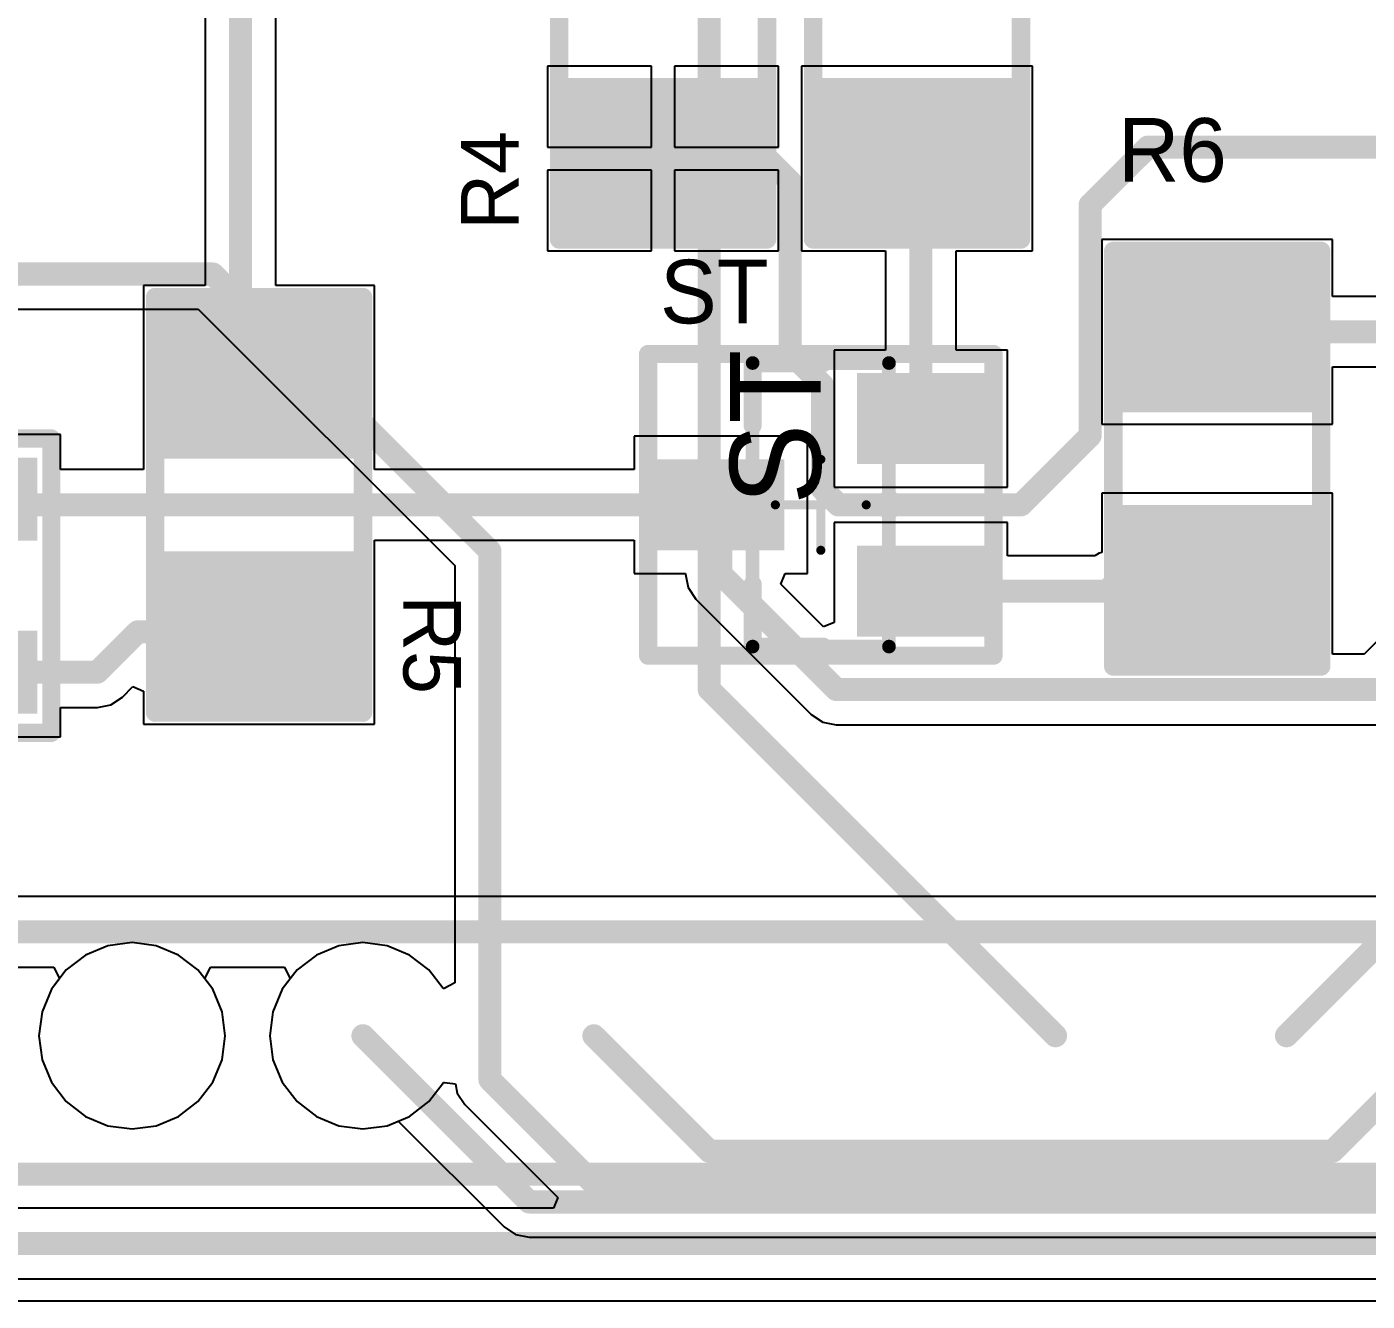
# Model space of a CAD drawing. Header units: millimetres. Extents: x 0 to 146, y 0 to 115.
# Drawn here: x 107.43 to 122.17, y 83.44 to 97.46 of the extents above; entities that cross this region are included whole.
import ezdxf

# ---------------------------------------------------------------- set-up
doc = ezdxf.new("R2010")
doc.units = ezdxf.units.MM
for name, color, linetype in [('BottomLayer', 5, 'Continuous'), ('BottomSolder', 6, 'Continuous'), ('Mechanical10', 56, 'Continuous'), ('Mechanical12', 56, 'Continuous'), ('Mechanical15', 56, 'Continuous'), ('MultiLayer', 9, 'Continuous'), ('PadHoleLayer', 156, 'Continuous'), ('TopLayer', 1, 'Continuous'), ('TopOverlay', 2, 'Continuous'), ('TopPaste', 8, 'Continuous'), ('TopSolder', 216, 'Continuous')]:
    doc.layers.add(name, color=color, linetype=linetype)

# ---------------------------------------------------------------- blocks, each defined once
blk = doc.blocks.new('VISHAY_SILICONIX_S_03946_MFG_1')
at = {"layer": 'TopLayer'}
for points in [[(-1.499, 1.41), (-0.229, 1.41), (-0.229, 0.495), (-1.499, 0.495)], [(0.254, 0.457), (1.524, 0.457), (1.524, -0.457), (0.254, -0.457)], [(-1.499, -0.495), (-0.229, -0.495), (-0.229, -1.41), (-1.499, -1.41)]]:
    blk.add_hatch(color=1, dxfattribs=at).paths.add_polyline_path(points)
at = {"layer": 'TopPaste'}
for points in [[(-1.499, 1.41), (-0.229, 1.41), (-0.229, 0.495), (-1.499, 0.495)], [(0.254, 0.457), (1.524, 0.457), (1.524, -0.457), (0.254, -0.457)], [(-1.499, -0.495), (-0.229, -0.495), (-0.229, -1.41), (-1.499, -1.41)]]:
    blk.add_hatch(color=8, dxfattribs=at).paths.add_polyline_path(points)
at = {"layer": 'TopSolder'}
for points in [[(-1.499, 1.41), (-0.229, 1.41), (-0.229, 0.495), (-1.499, 0.495)], [(0.254, 0.457), (1.524, 0.457), (1.524, -0.457), (0.254, -0.457)], [(-1.499, -0.495), (-0.229, -0.495), (-0.229, -1.41), (-1.499, -1.41)]]:
    blk.add_hatch(color=216, dxfattribs=at).paths.add_polyline_path(points)
at = {"layer": 'Mechanical10', "const_width": 0.2}
for points in [[(-1.651, 1.62), (-1.651, -1.62)], [(1.651, 1.62), (-1.651, 1.62)], [(1.651, 1.62), (1.651, -1.62)], [(1.651, -1.62), (-1.651, -1.62)]]:
    blk.add_lwpolyline(points, dxfattribs=at)
at = {"layer": 'Mechanical10', "const_width": 0.1}
for points in [[(-1.701, 1.62, 1), (-1.601, 1.62, 1)], [(-1.701, 1.62, 1), (-1.601, 1.62, 1)], [(1.601, 1.62, 1), (1.701, 1.62, 1)], [(1.601, 1.62, 1), (1.701, 1.62, 1)], [(-1.701, -1.62, 1), (-1.601, -1.62, 1)], [(-1.701, -1.62, 1), (-1.601, -1.62, 1)], [(1.601, -1.62, 1), (1.701, -1.62, 1)], [(1.601, -1.62, 1), (1.701, -1.62, 1)]]:
    blk.add_lwpolyline(points, format="xyb", close=True, dxfattribs=at)
at = {"layer": 'Mechanical12', "const_width": 0.2}
for points in [[(-0.7, 1.52), (-0.7, -1.52)], [(0.7, 1.52), (-0.7, 1.52)], [(0.7, 1.52), (0.7, -1.52)], [(0.7, -1.52), (-0.7, -1.52)]]:
    blk.add_lwpolyline(points, dxfattribs=at)
at = {"layer": 'Mechanical12', "const_width": 0.1}
for points in [[(-0.75, 1.52, 1), (-0.65, 1.52, 1)], [(-0.75, 1.52, 1), (-0.65, 1.52, 1)], [(0.65, 1.52, 1), (0.75, 1.52, 1)], [(0.65, 1.52, 1), (0.75, 1.52, 1)], [(-0.75, -1.52, 1), (-0.65, -1.52, 1)], [(-0.75, -1.52, 1), (-0.65, -1.52, 1)], [(0.65, -1.52, 1), (0.75, -1.52, 1)], [(0.65, -1.52, 1), (0.75, -1.52, 1)]]:
    blk.add_lwpolyline(points, format="xyb", close=True, dxfattribs=at)
at = {"layer": 'Mechanical15'}
for points, const_width in [([(-1.651, 1.62), (-1.651, -1.62)], 0.2), ([(1.651, 1.62), (-1.651, 1.62)], 0.2), ([(1.651, 1.62), (1.651, -1.62)], 0.2), ([(0, 0.5), (0, -0.5)], 0.1), ([(0.5, 0), (-0.5, 0)], 0.1), ([(1.651, -1.62), (-1.651, -1.62)], 0.2)]:
    blk.add_lwpolyline(points, dxfattribs=dict(at, const_width=const_width))
for points, const_width in [([(-1.701, 1.62, 1), (-1.601, 1.62, 1)], 0.1), ([(-1.701, 1.62, 1), (-1.601, 1.62, 1)], 0.1), ([(1.601, 1.62, 1), (1.701, 1.62, 1)], 0.1), ([(1.601, 1.62, 1), (1.701, 1.62, 1)], 0.1), ([(-0.025, 0.5, 1), (0.025, 0.5, 1)], 0.05), ([(-0.525, 0, 1), (-0.475, 0, 1)], 0.05), ([(0.475, 0, 1), (0.525, 0, 1)], 0.05), ([(-0.025, -0.5, 1), (0.025, -0.5, 1)], 0.05), ([(-1.701, -1.62, 1), (-1.601, -1.62, 1)], 0.1), ([(-1.701, -1.62, 1), (-1.601, -1.62, 1)], 0.1), ([(1.601, -1.62, 1), (1.701, -1.62, 1)], 0.1), ([(1.601, -1.62, 1), (1.701, -1.62, 1)], 0.1)]:
    blk.add_lwpolyline(points, format="xyb", close=True, dxfattribs=dict(at, const_width=const_width))
at = {"layer": 'TopOverlay', "const_width": 0.2}
for points in [[(0.7, 1.52), (-0.247, 1.52)], [(0.7, 1.52), (0.7, 0.654)], [(-0.7, 0.298), (-0.7, -0.298)], [(0.7, -0.654), (0.7, -1.52)], [(0.7, -1.52), (-0.247, -1.52)]]:
    blk.add_lwpolyline(points, dxfattribs=at)
at = {"layer": 'TopOverlay', "const_width": 0.1}
for points in [[(-0.297, 1.52, 1), (-0.197, 1.52, 1)], [(0.65, 1.52, 1), (0.75, 1.52, 1)], [(0.65, 1.52, 1), (0.75, 1.52, 1)], [(0.65, 0.654, 1), (0.75, 0.654, 1)], [(-0.75, 0.298, 1), (-0.65, 0.298, 1)], [(-0.75, -0.298, 1), (-0.65, -0.298, 1)], [(0.65, -0.654, 1), (0.75, -0.654, 1)], [(-0.297, -1.52, 1), (-0.197, -1.52, 1)], [(0.65, -1.52, 1), (0.75, -1.52, 1)], [(0.65, -1.52, 1), (0.75, -1.52, 1)]]:
    blk.add_lwpolyline(points, format="xyb", close=True, dxfattribs=at)
blk = doc.blocks.new('ON_S____318BM_0_2')
at = {"layer": 'TopLayer'}
for points in [[(-0.5, 1.8), (0.5, 1.8), (0.5, 0.4), (-0.5, 0.4)], [(-1.45, -0.4), (-0.45, -0.4), (-0.45, -1.8), (-1.45, -1.8)], [(0.45, -0.4), (1.45, -0.4), (1.45, -1.8), (0.45, -1.8)]]:
    blk.add_hatch(color=1, dxfattribs=at).paths.add_polyline_path(points)
at = {"layer": 'TopPaste'}
for points in [[(-0.5, 1.8), (0.5, 1.8), (0.5, 0.4), (-0.5, 0.4)], [(-1.45, -0.4), (-0.45, -0.4), (-0.45, -1.8), (-1.45, -1.8)], [(0.45, -0.4), (1.45, -0.4), (1.45, -1.8), (0.45, -1.8)]]:
    blk.add_hatch(color=8, dxfattribs=at).paths.add_polyline_path(points)
at = {"layer": 'TopSolder'}
for points in [[(-0.5, 1.8), (0.5, 1.8), (0.5, 0.4), (-0.5, 0.4)], [(-1.45, -0.4), (-0.45, -0.4), (-0.45, -1.8), (-1.45, -1.8)], [(0.45, -0.4), (1.45, -0.4), (1.45, -1.8), (0.45, -1.8)]]:
    blk.add_hatch(color=216, dxfattribs=at).paths.add_polyline_path(points)
at = {"layer": 'Mechanical10', "const_width": 0.2}
for points in [[(-1.66, 1.9), (1.66, 1.9)], [(-1.66, 1.9), (-1.66, -1.9)], [(1.66, 1.9), (1.66, -1.9)], [(-1.66, -1.9), (1.66, -1.9)]]:
    blk.add_lwpolyline(points, dxfattribs=at)
at = {"layer": 'Mechanical10', "const_width": 0.1}
for points in [[(-1.71, 1.9, 1), (-1.61, 1.9, 1)], [(-1.71, 1.9, 1), (-1.61, 1.9, 1)], [(1.61, 1.9, 1), (1.71, 1.9, 1)], [(1.61, 1.9, 1), (1.71, 1.9, 1)], [(-1.71, -1.9, 1), (-1.61, -1.9, 1)], [(-1.71, -1.9, 1), (-1.61, -1.9, 1)], [(1.61, -1.9, 1), (1.71, -1.9, 1)], [(1.61, -1.9, 1), (1.71, -1.9, 1)]]:
    blk.add_lwpolyline(points, format="xyb", close=True, dxfattribs=at)
at = {"layer": 'Mechanical12', "const_width": 0.15}
for points in [[(-1.56, 0.75), (1.56, 0.75)], [(-1.56, 0.75), (-1.56, -0.75)], [(1.56, 0.75), (1.56, -0.75)], [(-1.56, -0.75), (1.56, -0.75)]]:
    blk.add_lwpolyline(points, dxfattribs=at)
at = {"layer": 'Mechanical12', "const_width": 0.075}
for points in [[(-1.597, 0.75, 1), (-1.522, 0.75, 1)], [(-1.597, 0.75, 1), (-1.522, 0.75, 1)], [(1.523, 0.75, 1), (1.598, 0.75, 1)], [(1.523, 0.75, 1), (1.598, 0.75, 1)], [(-1.597, -0.75, 1), (-1.522, -0.75, 1)], [(-1.597, -0.75, 1), (-1.522, -0.75, 1)], [(1.523, -0.75, 1), (1.598, -0.75, 1)], [(1.523, -0.75, 1), (1.598, -0.75, 1)]]:
    blk.add_lwpolyline(points, format="xyb", close=True, dxfattribs=at)
at = {"layer": 'Mechanical15'}
for points, const_width in [([(-1.66, 1.9), (1.66, 1.9)], 0.2), ([(-1.66, 1.9), (-1.66, -1.9)], 0.2), ([(1.66, 1.9), (1.66, -1.9)], 0.2), ([(0, 0.5), (0, -0.5)], 0.1), ([(-0.5, 0), (0.5, 0)], 0.1), ([(-1.66, -1.9), (1.66, -1.9)], 0.2)]:
    blk.add_lwpolyline(points, dxfattribs=dict(at, const_width=const_width))
for points, const_width in [([(-1.71, 1.9, 1), (-1.61, 1.9, 1)], 0.1), ([(-1.71, 1.9, 1), (-1.61, 1.9, 1)], 0.1), ([(1.61, 1.9, 1), (1.71, 1.9, 1)], 0.1), ([(1.61, 1.9, 1), (1.71, 1.9, 1)], 0.1), ([(-0.025, 0.5, 1), (0.025, 0.5, 1)], 0.05), ([(-0.525, 0, 1), (-0.475, 0, 1)], 0.05), ([(0.475, 0, 1), (0.525, 0, 1)], 0.05), ([(-0.025, -0.5, 1), (0.025, -0.5, 1)], 0.05), ([(-1.71, -1.9, 1), (-1.61, -1.9, 1)], 0.1), ([(-1.71, -1.9, 1), (-1.61, -1.9, 1)], 0.1), ([(1.61, -1.9, 1), (1.71, -1.9, 1)], 0.1), ([(1.61, -1.9, 1), (1.71, -1.9, 1)], 0.1)]:
    blk.add_lwpolyline(points, format="xyb", close=True, dxfattribs=dict(at, const_width=const_width))
at = {"layer": 'TopOverlay', "const_width": 0.2}
for points in [[(-1.56, 0.75), (-0.875, 0.75)], [(-1.56, 0.75), (-1.56, -0.025)], [(0.875, 0.75), (1.56, 0.75)], [(1.56, 0.75), (1.56, -0.025)], [(-0.075, -0.75), (0.075, -0.75)]]:
    blk.add_lwpolyline(points, dxfattribs=at)
at = {"layer": 'TopOverlay', "const_width": 0.1}
for points in [[(-1.61, 0.75, 1), (-1.51, 0.75, 1)], [(-1.61, 0.75, 1), (-1.51, 0.75, 1)], [(-0.925, 0.75, 1), (-0.825, 0.75, 1)], [(0.825, 0.75, 1), (0.925, 0.75, 1)], [(1.51, 0.75, 1), (1.61, 0.75, 1)], [(1.51, 0.75, 1), (1.61, 0.75, 1)], [(-1.61, -0.025, 1), (-1.51, -0.025, 1)], [(1.51, -0.025, 1), (1.61, -0.025, 1)], [(-0.125, -0.75, 1), (-0.025, -0.75, 1)], [(0.025, -0.75, 1), (0.125, -0.75, 1)]]:
    blk.add_lwpolyline(points, format="xyb", close=True, dxfattribs=at)
at = {"layer": 'Mechanical10'}
blk.add_text('ST', height=1, dxfattribs=at).set_placement((0, 0))
blk = doc.blocks.new('SMD_1206_RES_3')
at = {"layer": 'TopLayer'}
for points in [[(1.016, 2.159), (1.016, 0.635), (-1.016, 0.635), (-1.016, 2.159)], [(1.016, -0.635), (1.016, -2.159), (-1.016, -2.159), (-1.016, -0.635)]]:
    blk.add_hatch(color=1, dxfattribs=at).paths.add_polyline_path(points)
at = {"layer": 'TopPaste'}
for points in [[(1.016, 2.159), (1.016, 0.635), (-1.016, 0.635), (-1.016, 2.159)], [(1.016, -0.635), (1.016, -2.159), (-1.016, -2.159), (-1.016, -0.635)]]:
    blk.add_hatch(color=8, dxfattribs=at).paths.add_polyline_path(points)
at = {"layer": 'TopSolder'}
for points in [[(1.141, 2.284), (1.141, 0.51), (-1.141, 0.51), (-1.141, 2.284)], [(1.141, -0.51), (1.141, -2.284), (-1.141, -2.284), (-1.141, -0.51)]]:
    blk.add_hatch(color=216, dxfattribs=at).paths.add_polyline_path(points)
at = {"layer": 'TopOverlay', "const_width": 0.203}
for points in [[(-1.143, -2.286), (-1.143, 2.286)], [(-1.143, 2.286), (1.143, 2.286)], [(1.143, -2.286), (1.143, 2.286)], [(-1.143, -2.286), (1.143, -2.286)]]:
    blk.add_lwpolyline(points, dxfattribs=at)
at = {"layer": 'TopOverlay', "const_width": 0.102}
for points in [[(-1.194, 2.286, 1), (-1.092, 2.286, 1)], [(-1.194, 2.286, 1), (-1.092, 2.286, 1)], [(1.092, 2.286, 1), (1.194, 2.286, 1)], [(1.092, 2.286, 1), (1.194, 2.286, 1)], [(-1.194, -2.286, 1), (-1.092, -2.286, 1)], [(-1.194, -2.286, 1), (-1.092, -2.286, 1)], [(1.092, -2.286, 1), (1.194, -2.286, 1)], [(1.092, -2.286, 1), (1.194, -2.286, 1)]]:
    blk.add_lwpolyline(points, format="xyb", close=True, dxfattribs=at)
blk = doc.blocks.new('SMD_1206_RES_9')
at = {"layer": 'TopLayer'}
for points in [[(1.016, 2.159), (1.016, 0.635), (-1.016, 0.635), (-1.016, 2.159)], [(1.016, -0.635), (1.016, -2.159), (-1.016, -2.159), (-1.016, -0.635)]]:
    blk.add_hatch(color=1, dxfattribs=at).paths.add_polyline_path(points)
at = {"layer": 'TopPaste'}
for points in [[(1.016, 2.159), (1.016, 0.635), (-1.016, 0.635), (-1.016, 2.159)], [(1.016, -0.635), (1.016, -2.159), (-1.016, -2.159), (-1.016, -0.635)]]:
    blk.add_hatch(color=8, dxfattribs=at).paths.add_polyline_path(points)
at = {"layer": 'TopSolder'}
for points in [[(1.141, 2.284), (1.141, 0.51), (-1.141, 0.51), (-1.141, 2.284)], [(1.141, -0.51), (1.141, -2.284), (-1.141, -2.284), (-1.141, -0.51)]]:
    blk.add_hatch(color=216, dxfattribs=at).paths.add_polyline_path(points)
at = {"layer": 'TopOverlay', "const_width": 0.203}
for points in [[(-1.143, -2.286), (-1.143, 2.286)], [(-1.143, 2.286), (1.143, 2.286)], [(1.143, -2.286), (1.143, 2.286)], [(-1.143, -2.286), (1.143, -2.286)]]:
    blk.add_lwpolyline(points, dxfattribs=at)
at = {"layer": 'TopOverlay', "const_width": 0.102}
for points in [[(-1.194, 2.286, 1), (-1.092, 2.286, 1)], [(-1.194, 2.286, 1), (-1.092, 2.286, 1)], [(1.092, 2.286, 1), (1.194, 2.286, 1)], [(1.092, 2.286, 1), (1.194, 2.286, 1)], [(-1.194, -2.286, 1), (-1.092, -2.286, 1)], [(-1.194, -2.286, 1), (-1.092, -2.286, 1)], [(1.092, -2.286, 1), (1.194, -2.286, 1)], [(1.092, -2.286, 1), (1.194, -2.286, 1)]]:
    blk.add_lwpolyline(points, format="xyb", close=True, dxfattribs=at)
blk = doc.blocks.new('SMD_1206_RES_10')
at = {"layer": 'TopLayer'}
for points in [[(1.016, 2.159), (1.016, 0.635), (-1.016, 0.635), (-1.016, 2.159)], [(1.016, -0.635), (1.016, -2.159), (-1.016, -2.159), (-1.016, -0.635)]]:
    blk.add_hatch(color=1, dxfattribs=at).paths.add_polyline_path(points)
at = {"layer": 'TopPaste'}
for points in [[(1.016, 2.159), (1.016, 0.635), (-1.016, 0.635), (-1.016, 2.159)], [(1.016, -0.635), (1.016, -2.159), (-1.016, -2.159), (-1.016, -0.635)]]:
    blk.add_hatch(color=8, dxfattribs=at).paths.add_polyline_path(points)
at = {"layer": 'TopSolder'}
for points in [[(1.141, 2.284), (1.141, 0.51), (-1.141, 0.51), (-1.141, 2.284)], [(1.141, -0.51), (1.141, -2.284), (-1.141, -2.284), (-1.141, -0.51)]]:
    blk.add_hatch(color=216, dxfattribs=at).paths.add_polyline_path(points)
at = {"layer": 'TopOverlay', "const_width": 0.203}
for points in [[(-1.143, -2.286), (-1.143, 2.286)], [(-1.143, 2.286), (1.143, 2.286)], [(1.143, -2.286), (1.143, 2.286)], [(-1.143, -2.286), (1.143, -2.286)]]:
    blk.add_lwpolyline(points, dxfattribs=at)
at = {"layer": 'TopOverlay', "const_width": 0.102}
for points in [[(-1.194, 2.286, 1), (-1.092, 2.286, 1)], [(-1.194, 2.286, 1), (-1.092, 2.286, 1)], [(1.092, 2.286, 1), (1.194, 2.286, 1)], [(1.092, 2.286, 1), (1.194, 2.286, 1)], [(-1.194, -2.286, 1), (-1.092, -2.286, 1)], [(-1.194, -2.286, 1), (-1.092, -2.286, 1)], [(1.092, -2.286, 1), (1.194, -2.286, 1)], [(1.092, -2.286, 1), (1.194, -2.286, 1)]]:
    blk.add_lwpolyline(points, format="xyb", close=True, dxfattribs=at)
blk = doc.blocks.new('SMD_1206_RES_11')
at = {"layer": 'TopLayer'}
for points in [[(1.016, 2.159), (1.016, 0.635), (-1.016, 0.635), (-1.016, 2.159)], [(1.016, -0.635), (1.016, -2.159), (-1.016, -2.159), (-1.016, -0.635)]]:
    blk.add_hatch(color=1, dxfattribs=at).paths.add_polyline_path(points)
at = {"layer": 'TopPaste'}
for points in [[(1.016, 2.159), (1.016, 0.635), (-1.016, 0.635), (-1.016, 2.159)], [(1.016, -0.635), (1.016, -2.159), (-1.016, -2.159), (-1.016, -0.635)]]:
    blk.add_hatch(color=8, dxfattribs=at).paths.add_polyline_path(points)
at = {"layer": 'TopSolder'}
for points in [[(1.141, 2.284), (1.141, 0.51), (-1.141, 0.51), (-1.141, 2.284)], [(1.141, -0.51), (1.141, -2.284), (-1.141, -2.284), (-1.141, -0.51)]]:
    blk.add_hatch(color=216, dxfattribs=at).paths.add_polyline_path(points)
at = {"layer": 'TopOverlay', "const_width": 0.203}
for points in [[(-1.143, 2.286), (-1.143, -2.286)], [(1.143, 2.286), (-1.143, 2.286)], [(1.143, 2.286), (1.143, -2.286)], [(1.143, -2.286), (-1.143, -2.286)]]:
    blk.add_lwpolyline(points, dxfattribs=at)
at = {"layer": 'TopOverlay', "const_width": 0.102}
for points in [[(-1.194, 2.286, 1), (-1.092, 2.286, 1)], [(-1.194, 2.286, 1), (-1.092, 2.286, 1)], [(1.092, 2.286, 1), (1.194, 2.286, 1)], [(1.092, 2.286, 1), (1.194, 2.286, 1)], [(-1.194, -2.286, 1), (-1.092, -2.286, 1)], [(-1.194, -2.286, 1), (-1.092, -2.286, 1)], [(1.092, -2.286, 1), (1.194, -2.286, 1)], [(1.092, -2.286, 1), (1.194, -2.286, 1)]]:
    blk.add_lwpolyline(points, format="xyb", close=True, dxfattribs=at)
blk = doc.blocks.new('ARDUINO_NANO_21')
at = {"layer": 'BottomLayer'}
h = blk.add_hatch(color=5, dxfattribs=at)
edge = h.paths.add_edge_path()
edge.add_arc((11.684, 1.524), 0.762, 0, 360)
h = blk.add_hatch(color=5, dxfattribs=at)
edge = h.paths.add_edge_path()
edge.add_arc((14.224, 1.524), 0.762, 0, 360)
h = blk.add_hatch(color=5, dxfattribs=at)
edge = h.paths.add_edge_path()
edge.add_arc((16.764, 1.524), 0.762, 0, 360)
h = blk.add_hatch(color=5, dxfattribs=at)
edge = h.paths.add_edge_path()
edge.add_arc((19.304, 1.524), 0.762, 0, 360)
h = blk.add_hatch(color=5, dxfattribs=at)
edge = h.paths.add_edge_path()
edge.add_arc((21.844, 1.524), 0.762, 0, 360)
h = blk.add_hatch(color=5, dxfattribs=at)
edge = h.paths.add_edge_path()
edge.add_arc((24.384, 1.524), 0.762, 0, 360)
at = {"layer": 'BottomSolder'}
h = blk.add_hatch(color=6, dxfattribs=at)
edge = h.paths.add_edge_path()
edge.add_arc((11.684, 1.524), 0.887, 0, 360)
h = blk.add_hatch(color=6, dxfattribs=at)
edge = h.paths.add_edge_path()
edge.add_arc((14.224, 1.524), 0.887, 0, 360)
h = blk.add_hatch(color=6, dxfattribs=at)
edge = h.paths.add_edge_path()
edge.add_arc((16.764, 1.524), 0.887, 0, 360)
h = blk.add_hatch(color=6, dxfattribs=at)
edge = h.paths.add_edge_path()
edge.add_arc((19.304, 1.524), 0.887, 0, 360)
h = blk.add_hatch(color=6, dxfattribs=at)
edge = h.paths.add_edge_path()
edge.add_arc((21.844, 1.524), 0.887, 0, 360)
h = blk.add_hatch(color=6, dxfattribs=at)
edge = h.paths.add_edge_path()
edge.add_arc((24.384, 1.524), 0.887, 0, 360)
at = {"layer": 'MultiLayer'}
h = blk.add_hatch(color=9, dxfattribs=at)
edge = h.paths.add_edge_path()
edge.add_arc((11.684, 1.524), 0.762, 0, 360)
h = blk.add_hatch(color=9, dxfattribs=at)
edge = h.paths.add_edge_path()
edge.add_arc((14.224, 1.524), 0.762, 0, 360)
h = blk.add_hatch(color=9, dxfattribs=at)
edge = h.paths.add_edge_path()
edge.add_arc((16.764, 1.524), 0.762, 0, 360)
h = blk.add_hatch(color=9, dxfattribs=at)
edge = h.paths.add_edge_path()
edge.add_arc((19.304, 1.524), 0.762, 0, 360)
h = blk.add_hatch(color=9, dxfattribs=at)
edge = h.paths.add_edge_path()
edge.add_arc((21.844, 1.524), 0.762, 0, 360)
h = blk.add_hatch(color=9, dxfattribs=at)
edge = h.paths.add_edge_path()
edge.add_arc((24.384, 1.524), 0.762, 0, 360)
at = {"layer": 'PadHoleLayer'}
h = blk.add_hatch(color=156, dxfattribs=at)
edge = h.paths.add_edge_path()
edge.add_arc((11.684, 1.524), 0.381, 0, 360)
h = blk.add_hatch(color=156, dxfattribs=at)
edge = h.paths.add_edge_path()
edge.add_arc((14.224, 1.524), 0.381, 0, 360)
h = blk.add_hatch(color=156, dxfattribs=at)
edge = h.paths.add_edge_path()
edge.add_arc((16.764, 1.524), 0.381, 0, 360)
h = blk.add_hatch(color=156, dxfattribs=at)
edge = h.paths.add_edge_path()
edge.add_arc((19.304, 1.524), 0.381, 0, 360)
h = blk.add_hatch(color=156, dxfattribs=at)
edge = h.paths.add_edge_path()
edge.add_arc((21.844, 1.524), 0.381, 0, 360)
h = blk.add_hatch(color=156, dxfattribs=at)
edge = h.paths.add_edge_path()
edge.add_arc((24.384, 1.524), 0.381, 0, 360)
at = {"layer": 'TopLayer'}
h = blk.add_hatch(color=1, dxfattribs=at)
edge = h.paths.add_edge_path()
edge.add_arc((11.684, 1.524), 0.762, 0, 360)
h = blk.add_hatch(color=1, dxfattribs=at)
edge = h.paths.add_edge_path()
edge.add_arc((14.224, 1.524), 0.762, 0, 360)
h = blk.add_hatch(color=1, dxfattribs=at)
edge = h.paths.add_edge_path()
edge.add_arc((16.764, 1.524), 0.762, 0, 360)
h = blk.add_hatch(color=1, dxfattribs=at)
edge = h.paths.add_edge_path()
edge.add_arc((19.304, 1.524), 0.762, 0, 360)
h = blk.add_hatch(color=1, dxfattribs=at)
edge = h.paths.add_edge_path()
edge.add_arc((21.844, 1.524), 0.762, 0, 360)
h = blk.add_hatch(color=1, dxfattribs=at)
edge = h.paths.add_edge_path()
edge.add_arc((24.384, 1.524), 0.762, 0, 360)
at = {"layer": 'TopSolder'}
h = blk.add_hatch(color=216, dxfattribs=at)
edge = h.paths.add_edge_path()
edge.add_arc((11.684, 1.524), 0.887, 0, 360)
h = blk.add_hatch(color=216, dxfattribs=at)
edge = h.paths.add_edge_path()
edge.add_arc((14.224, 1.524), 0.887, 0, 360)
h = blk.add_hatch(color=216, dxfattribs=at)
edge = h.paths.add_edge_path()
edge.add_arc((16.764, 1.524), 0.887, 0, 360)
h = blk.add_hatch(color=216, dxfattribs=at)
edge = h.paths.add_edge_path()
edge.add_arc((19.304, 1.524), 0.887, 0, 360)
h = blk.add_hatch(color=216, dxfattribs=at)
edge = h.paths.add_edge_path()
edge.add_arc((21.844, 1.524), 0.887, 0, 360)
h = blk.add_hatch(color=216, dxfattribs=at)
edge = h.paths.add_edge_path()
edge.add_arc((24.384, 1.524), 0.887, 0, 360)
at = {"layer": 'TopOverlay', "const_width": 0.254}
for points in [[(2.54, 0), (11.97, 0)], [(11.97, 0), (31.083, 0)]]:
    blk.add_lwpolyline(points, dxfattribs=at)
at = {"layer": 'TopOverlay', "const_width": 0.127}
blk.add_lwpolyline([(11.906, 0, 1), (12.033, 0, 1)], format="xyb", close=True, dxfattribs=at)
blk.add_lwpolyline([(11.906, 0, 1), (12.033, 0, 1)], format="xyb", close=True, dxfattribs=at)

msp = doc.modelspace()

# ---------------------------------------------------------------- linework, layer by layer
at = {"layer": 'BottomLayer'}
for p, q in [((90.371, 94.354), (109.313, 94.354)), ((109.313, 94.354), (112.134, 91.533)), ((112.134, 91.533), (112.134, 86.944)), ((108.32, 87.35), (108.073, 87.247)), ((108.585, 87.385), (108.32, 87.35)), ((108.85, 87.35), (108.585, 87.385)), ((109.097, 87.247), (108.85, 87.35)), ((110.86, 87.35), (110.613, 87.247)), ((111.125, 87.385), (110.86, 87.35)), ((111.39, 87.35), (111.125, 87.385)), ((111.637, 87.247), (111.39, 87.35)), ((108.073, 87.247), (107.86, 87.085)), ((109.31, 87.085), (109.097, 87.247)), ((110.613, 87.247), (110.4, 87.085)), ((111.85, 87.085), (111.637, 87.247)), ((107.86, 87.085), (107.698, 86.872)), ((109.472, 86.872), (109.31, 87.085)), ((110.4, 87.085), (110.238, 86.872)), ((112.007, 86.88), (111.85, 87.085)), ((107.698, 86.872), (107.595, 86.625)), ((109.575, 86.625), (109.472, 86.872)), ((110.238, 86.872), (110.135, 86.625)), ((112.02, 86.879), (112.007, 86.88)), ((112.134, 86.944), (112.02, 86.879)), ((107.595, 86.625), (107.56, 86.36)), ((109.61, 86.36), (109.575, 86.625)), ((110.135, 86.625), (110.1, 86.36)), ((107.56, 86.36), (107.595, 86.095)), ((109.575, 86.095), (109.61, 86.36)), ((110.1, 86.36), (110.135, 86.095)), ((107.595, 86.095), (107.698, 85.848)), ((109.472, 85.848), (109.575, 86.095)), ((110.135, 86.095), (110.238, 85.848)), ((107.698, 85.848), (107.86, 85.635)), ((109.31, 85.635), (109.472, 85.848)), ((110.238, 85.848), (110.4, 85.635)), ((111.85, 85.635), (112.01, 85.845)), ((112.01, 85.845), (112.022, 85.846)), ((112.022, 85.846), (112.143, 85.831)), ((112.143, 85.831), (112.163, 85.729)), ((112.163, 85.729), (112.247, 85.603)), ((107.86, 85.635), (108.073, 85.473)), ((109.097, 85.473), (109.31, 85.635)), ((110.4, 85.635), (110.613, 85.473)), ((111.637, 85.473), (111.85, 85.635)), ((112.247, 85.603), (113.27, 84.58)), ((108.073, 85.473), (108.32, 85.37)), ((108.85, 85.37), (109.097, 85.473)), ((110.613, 85.473), (110.86, 85.37)), ((111.39, 85.37), (111.637, 85.473)), ((108.32, 85.37), (108.585, 85.335)), ((108.585, 85.335), (108.85, 85.37)), ((110.86, 85.37), (111.125, 85.335)), ((111.125, 85.335), (111.39, 85.37)), ((113.27, 84.58), (113.222, 84.462)), ((113.222, 84.462), (96.1, 84.462)), ((88.519, 83.686), (129.159, 83.686)), ((140.843, 83.439), (87.884, 83.439))]:
    msp.add_line(p, q, dxfattribs=at)
at = {"layer": 'BottomLayer', "const_width": 0.254}
for points in [[(114.935, 90.17), (114.935, 102.235)], [(121.285, 86.36), (130.302, 95.377)], [(88.417, 94.742), (109.474, 94.742)], [(109.474, 94.742), (112.522, 91.694)], [(112.522, 85.877), (112.522, 91.694)], [(114.935, 90.17), (118.745, 86.36)], [(113.665, 86.36), (114.935, 85.09)], [(112.522, 85.877), (113.817, 84.582)], [(121.793, 85.09), (122.428, 85.725)], [(114.935, 85.09), (121.793, 85.09)], [(113.817, 84.582), (127.127, 84.582)], [(88.519, 84.074), (129.159, 84.074)]]:
    msp.add_lwpolyline(points, dxfattribs=at)
at = {"layer": 'BottomLayer', "const_width": 0.127}
for points in [[(109.41, 94.742, 1), (109.537, 94.742, 1)], [(109.41, 94.742, 1), (109.537, 94.742, 1)], [(112.459, 91.694, 1), (112.585, 91.694, 1)], [(112.459, 91.694, 1), (112.585, 91.694, 1)], [(114.871, 90.17, 1), (114.999, 90.17, 1)], [(114.871, 90.17, 1), (114.999, 90.17, 1)], [(113.602, 86.36, 1), (113.728, 86.36, 1)], [(118.681, 86.36, 1), (118.808, 86.36, 1)], [(121.222, 86.36, 1), (121.349, 86.36, 1)], [(112.459, 85.877, 1), (112.585, 85.877, 1)], [(112.459, 85.877, 1), (112.585, 85.877, 1)], [(114.871, 85.09, 1), (114.999, 85.09, 1)], [(114.871, 85.09, 1), (114.999, 85.09, 1)], [(121.73, 85.09, 1), (121.856, 85.09, 1)], [(121.73, 85.09, 1), (121.856, 85.09, 1)], [(113.754, 84.582, 1), (113.881, 84.582, 1)], [(113.754, 84.582, 1), (113.881, 84.582, 1)]]:
    msp.add_lwpolyline(points, format="xyb", close=True, dxfattribs=at)
at = {"layer": 'TopLayer'}
for p, q in [((110.167, 94.615), (110.167, 100.971)), ((109.39, 100.781), (109.39, 94.615)), ((114.3, 97.028), (113.157, 97.028)), ((113.157, 97.028), (113.157, 96.139)), ((114.3, 96.139), (114.3, 97.028)), ((115.697, 97.028), (114.554, 97.028)), ((114.554, 97.028), (114.554, 96.139)), ((115.697, 96.139), (115.697, 97.028)), ((118.491, 97.028), (115.951, 97.028)), ((115.951, 97.028), (115.951, 94.996)), ((118.491, 94.996), (118.491, 97.028)), ((113.157, 96.139), (114.3, 96.139)), ((114.554, 96.139), (115.697, 96.139)), ((114.3, 95.885), (113.157, 95.885)), ((113.157, 95.885), (113.157, 94.996)), ((114.3, 94.996), (114.3, 95.885)), ((115.697, 95.885), (114.554, 95.885)), ((114.554, 95.885), (114.554, 94.996)), ((115.697, 94.996), (115.697, 95.885)), ((121.793, 95.123), (119.253, 95.123)), ((119.253, 95.123), (119.253, 93.091)), ((121.793, 94.495), (121.793, 95.123)), ((113.157, 94.996), (114.3, 94.996)), ((114.554, 94.996), (115.697, 94.996)), ((115.951, 94.996), (116.874, 94.996)), ((116.874, 94.996), (116.874, 93.906)), ((117.65, 93.906), (117.65, 94.996)), ((117.65, 94.996), (118.491, 94.996)), ((109.39, 94.615), (108.712, 94.615)), ((108.712, 94.615), (108.712, 92.59)), ((111.252, 94.615), (110.167, 94.615)), ((111.252, 92.59), (111.252, 94.615)), ((122.724, 94.495), (121.793, 94.495)), ((116.874, 93.906), (116.308, 93.906)), ((116.308, 93.906), (116.308, 92.398)), ((118.216, 93.906), (117.65, 93.906)), ((118.216, 92.398), (118.216, 93.906)), ((121.793, 93.091), (121.793, 93.719)), ((121.793, 93.719), (122.885, 93.719)), ((119.253, 93.091), (121.793, 93.091)), ((107.798, 92.977), (106.747, 92.977)), ((107.798, 92.59), (107.798, 92.977)), ((116.016, 92.956), (114.108, 92.956)), ((114.108, 92.956), (114.108, 92.59)), ((116.016, 91.448), (116.016, 92.956)), ((108.712, 92.59), (107.798, 92.59)), ((114.108, 92.59), (111.252, 92.59)), ((116.308, 92.398), (118.216, 92.398)), ((121.793, 92.329), (119.253, 92.329)), ((119.253, 92.329), (119.253, 91.678)), ((121.793, 90.558), (121.793, 92.329)), ((118.216, 92.006), (116.308, 92.006)), ((116.308, 92.006), (116.308, 90.909)), ((118.216, 91.64), (118.216, 92.006)), ((111.252, 89.789), (111.252, 91.814)), ((111.252, 91.814), (114.108, 91.814)), ((114.108, 91.814), (114.108, 91.448)), ((123.395, 91.814), (122.14, 90.558)), ((119.176, 91.64), (118.216, 91.64)), ((119.223, 91.672), (119.176, 91.64)), ((119.253, 91.678), (119.223, 91.672)), ((114.108, 91.448), (114.674, 91.448)), ((114.674, 91.448), (114.674, 91.44)), ((114.674, 91.44), (114.703, 91.291)), ((115.721, 91.331), (115.769, 91.448)), ((115.769, 91.448), (116.016, 91.448)), ((114.703, 91.291), (114.787, 91.165)), ((116.191, 90.861), (115.721, 91.331)), ((114.787, 91.165), (116.057, 89.895)), ((116.308, 90.909), (116.191, 90.861)), ((122.14, 90.558), (121.793, 90.558)), ((108.479, 90.086), (108.595, 90.202)), ((108.595, 90.202), (108.712, 90.153)), ((108.712, 90.153), (108.712, 89.789)), ((107.798, 89.649), (107.798, 89.972)), ((107.798, 89.972), (108.204, 89.972)), ((108.204, 89.972), (108.353, 90.002)), ((108.353, 90.002), (108.479, 90.086)), ((116.057, 89.895), (116.183, 89.811)), ((116.183, 89.811), (116.332, 89.782)), ((108.712, 89.789), (111.252, 89.789)), ((116.332, 89.782), (122.301, 89.782)), ((106.02, 89.649), (107.798, 89.649)), ((126.543, 87.891), (104.355, 87.891)), ((106.907, 87.115), (107.723, 87.115)), ((107.723, 87.115), (107.786, 86.988)), ((109.384, 86.988), (109.447, 87.115)), ((109.447, 87.115), (110.263, 87.115)), ((110.263, 87.115), (110.326, 86.988)), ((107.698, 86.872), (107.595, 86.625)), ((107.786, 86.988), (107.698, 86.872)), ((109.472, 86.872), (109.384, 86.988)), ((109.575, 86.625), (109.472, 86.872)), ((110.238, 86.872), (110.135, 86.625)), ((110.326, 86.988), (110.238, 86.872)), ((107.595, 86.625), (107.56, 86.36)), ((109.61, 86.36), (109.575, 86.625)), ((110.135, 86.625), (110.1, 86.36)), ((107.56, 86.36), (107.595, 86.095)), ((109.575, 86.095), (109.61, 86.36)), ((110.1, 86.36), (110.135, 86.095)), ((107.595, 86.095), (107.698, 85.848)), ((109.472, 85.848), (109.575, 86.095)), ((110.135, 86.095), (110.238, 85.848)), ((107.698, 85.848), (107.86, 85.635)), ((109.31, 85.635), (109.472, 85.848)), ((110.238, 85.848), (110.4, 85.635)), ((107.86, 85.635), (108.073, 85.473)), ((109.097, 85.473), (109.31, 85.635)), ((110.4, 85.635), (110.613, 85.473)), ((108.073, 85.473), (108.32, 85.37)), ((108.85, 85.37), (109.097, 85.473)), ((110.613, 85.473), (110.86, 85.37)), ((111.39, 85.37), (111.514, 85.421)), ((111.514, 85.421), (112.679, 84.257)), ((108.32, 85.37), (108.585, 85.335)), ((108.585, 85.335), (108.85, 85.37)), ((110.86, 85.37), (111.125, 85.335)), ((111.125, 85.335), (111.39, 85.37)), ((112.679, 84.257), (112.805, 84.172)), ((112.805, 84.172), (112.954, 84.143)), ((112.954, 84.143), (139.852, 84.143)), ((140.843, 83.439), (87.884, 83.439))]:
    msp.add_line(p, q, dxfattribs=at)
at = {"layer": 'TopLayer', "const_width": 0.254}
for points in [[(109.779, 93.599), (109.779, 108.941)], [(119.126, 95.504), (119.761, 96.139)], [(119.761, 96.139), (124.968, 96.139)], [(114.427, 96.012), (115.57, 96.012)], [(115.57, 96.012), (115.824, 95.758)], [(117.221, 96.012), (117.262, 95.971)], [(117.262, 93.152), (117.262, 95.971)], [(115.824, 93.878), (115.824, 95.758)], [(119.126, 92.964), (119.126, 95.504)], [(120.523, 94.107), (122.885, 94.107)], [(115.824, 93.878), (116.181, 93.521)], [(109.779, 93.599), (109.982, 93.599)], [(116.181, 92.375), (116.181, 93.521)], [(118.364, 92.202), (119.126, 92.964)], [(116.181, 92.375), (116.354, 92.202)], [(106.972, 92.202), (115.062, 92.202)], [(115.062, 91.44), (115.062, 92.202)], [(116.354, 92.202), (118.364, 92.202)], [(115.062, 91.44), (116.332, 90.17)], [(119.31, 91.252), (119.371, 91.313)], [(119.371, 91.313), (120.523, 91.313)], [(117.262, 91.252), (119.31, 91.252)], [(108.204, 90.361), (108.648, 90.805)], [(108.648, 90.805), (109.982, 90.805)], [(106.909, 90.361), (108.204, 90.361)], [(116.332, 90.17), (122.301, 90.17)], [(98.044, 87.503), (126.704, 87.503)], [(111.125, 86.36), (112.954, 84.531)], [(112.954, 84.531), (139.852, 84.531)]]:
    msp.add_lwpolyline(points, dxfattribs=at)
at = {"layer": 'TopLayer', "const_width": 0.127}
for points in [[(119.698, 96.139, 1), (119.825, 96.139, 1)], [(119.698, 96.139, 1), (119.825, 96.139, 1)], [(114.364, 96.012, 1), (114.49, 96.012, 1)], [(115.507, 96.012, 1), (115.633, 96.012, 1)], [(115.507, 96.012, 1), (115.633, 96.012, 1)], [(117.157, 96.012, 1), (117.284, 96.012, 1)], [(117.198, 95.971, 1), (117.325, 95.971, 1)], [(117.198, 95.971, 1), (117.325, 95.971, 1)], [(115.76, 95.758, 1), (115.888, 95.758, 1)], [(115.76, 95.758, 1), (115.888, 95.758, 1)], [(119.062, 95.504, 1), (119.189, 95.504, 1)], [(119.062, 95.504, 1), (119.189, 95.504, 1)], [(120.46, 94.107, 1), (120.587, 94.107, 1)], [(115.76, 93.878, 1), (115.888, 93.878, 1)], [(115.76, 93.878, 1), (115.888, 93.878, 1)], [(109.715, 93.599, 1), (109.842, 93.599, 1)], [(109.715, 93.599, 1), (109.842, 93.599, 1)], [(109.918, 93.599, 1), (110.046, 93.599, 1)], [(116.117, 93.521, 1), (116.244, 93.521, 1)], [(116.117, 93.521, 1), (116.244, 93.521, 1)], [(117.198, 93.152, 1), (117.325, 93.152, 1)], [(119.062, 92.964, 1), (119.189, 92.964, 1)], [(119.062, 92.964, 1), (119.189, 92.964, 1)], [(116.117, 92.375, 1), (116.244, 92.375, 1)], [(116.117, 92.375, 1), (116.244, 92.375, 1)], [(114.999, 92.202, 1), (115.126, 92.202, 1)], [(114.999, 92.202, 1), (115.126, 92.202, 1)], [(116.29, 92.202, 1), (116.417, 92.202, 1)], [(116.29, 92.202, 1), (116.417, 92.202, 1)], [(118.3, 92.202, 1), (118.427, 92.202, 1)], [(118.3, 92.202, 1), (118.427, 92.202, 1)], [(114.999, 91.44, 1), (115.126, 91.44, 1)], [(114.999, 91.44, 1), (115.126, 91.44, 1)], [(119.308, 91.313, 1), (119.435, 91.313, 1)], [(119.308, 91.313, 1), (119.435, 91.313, 1)], [(120.46, 91.313, 1), (120.587, 91.313, 1)], [(117.198, 91.252, 1), (117.325, 91.252, 1)], [(119.247, 91.252, 1), (119.374, 91.252, 1)], [(119.247, 91.252, 1), (119.374, 91.252, 1)], [(108.585, 90.805, 1), (108.712, 90.805, 1)], [(108.585, 90.805, 1), (108.712, 90.805, 1)], [(109.918, 90.805, 1), (110.046, 90.805, 1)], [(108.141, 90.361, 1), (108.267, 90.361, 1)], [(108.141, 90.361, 1), (108.267, 90.361, 1)], [(116.269, 90.17, 1), (116.395, 90.17, 1)], [(116.269, 90.17, 1), (116.395, 90.17, 1)], [(111.061, 86.36, 1), (111.189, 86.36, 1)], [(112.89, 84.531, 1), (113.017, 84.531, 1)], [(112.89, 84.531, 1), (113.017, 84.531, 1)]]:
    msp.add_lwpolyline(points, format="xyb", close=True, dxfattribs=at)

# ---------------------------------------------------------------- block references
for name, p, rotation in [('ARDUINO_NANO_21', (96.901, 84.836), 360), ('SMD_1206_RES_10', (114.427, 97.409), 360), ('SMD_1206_RES_11', (117.221, 97.409), 180), ('SMD_1206_RES_3', (120.523, 92.71), 360), ('SMD_1206_RES_9', (109.982, 92.202), 360), ('ON_S____318BM_0_2', (116.162, 92.202), 90), ('VISHAY_SILICONIX_S_03946_MFG_1', (106.045, 91.313), 180)]:
    msp.add_blockref(name, p, dxfattribs=dict(rotation=rotation))

# ---------------------------------------------------------------- texts
at = {"layer": 'TopOverlay'}
for s, p in [('R6', (119.431, 95.758)), ('ST', (114.393, 94.199))]:
    msp.add_text(s, height=0.7, dxfattribs=at).set_placement(p)
for s, rotation, p in [('R4', 90, (112.839, 95.229)), ('R5', 270, (111.57, 91.207))]:
    msp.add_text(s, height=0.635, rotation=rotation, dxfattribs=at).set_placement(p)

doc.saveas('drawing.dxf')
